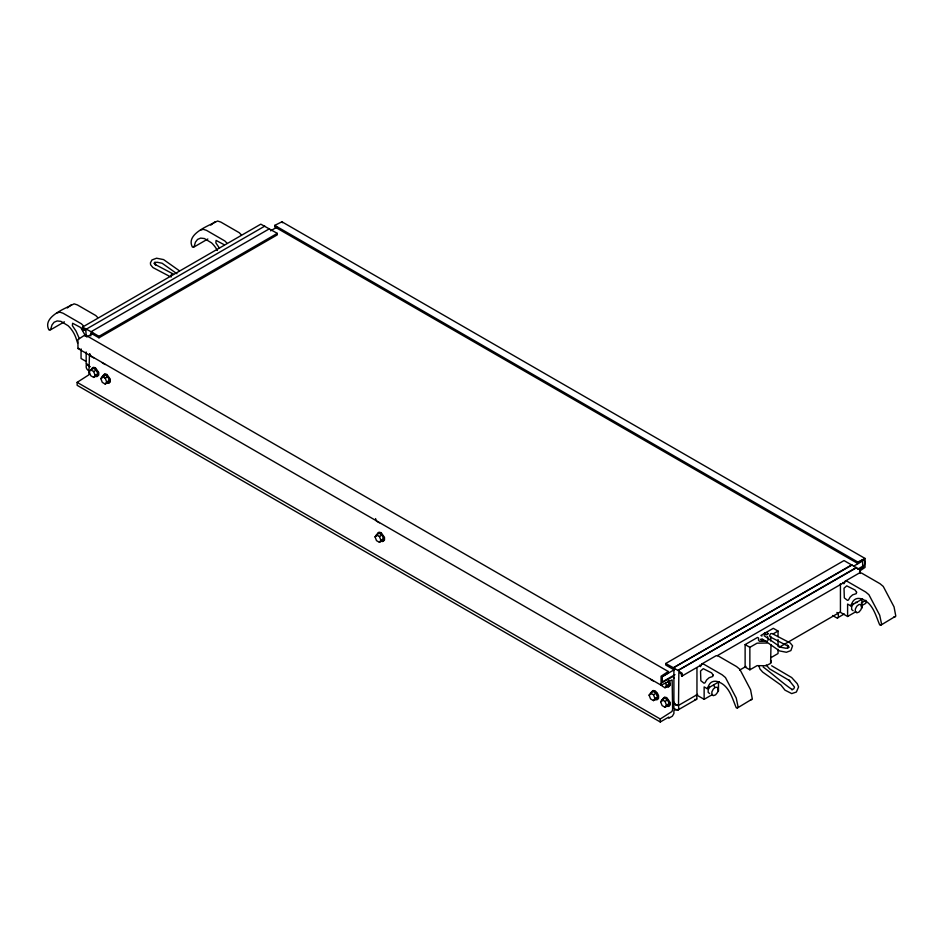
<?xml version="1.0" encoding="UTF-8"?>
<svg xmlns="http://www.w3.org/2000/svg" width="943" height="943" viewBox="0 0 943 943"><rect width="100%" height="100%" fill="white"/><g stroke="black" fill="none" stroke-linecap="round" stroke-linejoin="round"><path stroke-width="1.41" d="M90.787 335.908L90.787 333.079L98.98 337.806L277.301 234.854L277.301 233.381L260.81 224.163L82.501 327.103L82.678 330.392L85.542 329.107M762.109 640.497L762.427 639.177L760.329 639.507L763.076 639.484L779.519 650.918L786.415 652.273L790.882 650.599L792.58 645.825L790.234 642.985L772.034 633.531L770.549 633.72L769.512 635.865L770.36 636.996L788.195 646.273L787.169 645.047L788.56 646.733L787.853 648.077M85.589 329.673L85.365 330.486L84.764 330.144M82.996 330.58L83.538 328.694L85.837 330.015L86.167 336.286M709.643 686.893L708.181 689.757L708.181 692.386L709.643 693.553M853.12 604.062L851.647 606.915L851.647 609.555L853.12 610.722M696.96 667.88L696.96 695.18L704.138 699.317L704.138 686.893L707.144 688.626L709.124 684.795A18.495 10.679 60 0 1 717.081 681.459C729.234 684.901 732.098 698.079 736.259 707.804L737.355 707.993L752.325 698.952L750.569 689.734L739.795 669.259L736.542 666.56L718.106 655.904L716.197 655.668L701.851 663.943L700.413 666.654L699.588 665.228M840.437 583.611L840.437 612.349L847.604 616.486L847.604 604.062L850.61 605.795L852.602 601.964A18.495 10.679 60 0 1 860.558 598.628C872.711 602.07 875.564 615.249 879.736 624.973L880.833 625.162L895.803 616.109L894.047 606.891L883.261 586.428L880.019 583.717L861.572 573.073L859.674 572.825L845.329 581.112L843.891 583.811L843.066 582.397M90.764 369.868L89.302 371.943L90.764 375.727L93.687 377.412L96.351 375.868L97.813 373.782L96.351 370.01L93.428 368.312L90.764 369.868L93.687 371.554L95.149 375.326L93.687 377.412M100.83 378.603L102.292 376.516L104.956 374.972L107.879 376.658L109.341 380.442L107.879 382.516L105.215 384.072L102.292 382.375L100.83 378.603L102.598 377.577M103.494 377.059L104.956 374.972M105.215 384.072L106.689 381.986L109.341 380.442M375.043 536.862L376.505 534.787L379.169 533.231L382.104 534.929L383.565 538.701L382.104 540.787L379.44 542.331L376.505 540.634L375.043 536.862L376.823 535.836M379.44 542.331L380.901 540.245L383.565 538.701M649.102 695.156L650.564 693.07L653.228 691.514L656.163 693.211L657.625 696.983L656.163 699.069L653.499 700.614L650.564 698.928L649.102 695.156L650.882 694.119M653.499 700.614L654.961 698.527L657.625 696.983M661.126 683.545L662.104 686.056L665.027 687.742L666.489 685.667L669.153 684.111L668.174 681.6M669.153 684.111L667.691 686.198L665.027 687.742M660.63 701.804L662.104 699.73L664.768 698.174L667.691 699.871L669.153 703.643L667.691 705.729L665.027 707.274L662.104 705.576L660.63 701.804L662.41 700.779M665.027 707.274L666.489 705.187L669.153 703.643M770.584 640.957L770.879 636.501M771.009 644.576L770.584 663.436L765.987 665.746L757.088 665.64L749.862 669.813L745.123 667.078L745.123 644.588L757.524 637.433L758.561 638.022L758.514 640.214L759.469 641.299L767.413 641.193M737.355 707.993L738.027 706.578L736.224 698.009L725.45 677.545L722.197 674.834L703.749 664.19L701.851 663.943M880.833 625.162L881.505 623.747L879.689 615.178L868.916 594.715L865.674 592.004L847.227 581.36L845.329 581.112M97.671 317.496L95.773 315.54L77.326 304.895L74.084 303.846C65.798 308.408 41.916 316.565 48.918 329.909L50.674 329.39L51.971 324.981L54.093 322.235L57.146 320.95L60.894 321.363L68.096 325.712A18.495 10.679 60 0 1 76.053 338.231L77.644 343.134M241.149 234.666L239.251 232.709L220.803 222.065L217.55 221.016C209.275 225.566 185.394 233.734 192.396 247.078L194.14 246.547L195.449 242.139L197.57 239.404L200.623 238.107L204.372 238.532L211.574 242.881A18.495 10.679 60 0 1 217.373 250.473M173.488 274.401L172.451 273.588L170.966 275.273L171.084 277.124M82.501 327.103L91.094 331.724L269.415 228.772M91.094 331.724L98.98 336.333L277.301 233.381M264.794 226.108L86.485 329.06M91.518 368.925L92.803 367.617L94.878 368.041L98.237 372.803L98.237 375.326M92.025 368.619L93.31 367.322L95.384 367.746L98.756 372.509L98.756 375.031L96.952 376.622L94.878 376.21M103.046 375.573L104.331 374.277L106.406 374.701L109.765 379.463L109.765 381.986L108.48 383.282L106.406 382.858M103.553 375.279L104.838 373.982L106.913 374.406L110.284 379.169L110.284 381.691L108.999 382.988L106.913 382.563M377.259 533.832L378.544 532.536L380.618 532.96L383.99 537.722L383.99 540.245L382.705 541.541L380.618 541.117M377.778 533.538L379.051 532.241L381.137 532.665L384.496 537.427L384.496 539.95L383.212 541.247L381.137 540.822M651.318 692.127L653.122 690.524L655.196 690.948L657.271 692.928L658.556 695.71L658.556 698.233L657.271 699.529M662.846 698.775L664.131 697.478L666.218 697.903L669.577 702.665L669.577 705.187L668.292 706.484L666.218 706.059M663.365 698.48L664.65 697.183L666.725 697.608L670.084 702.37L670.084 704.892L668.811 706.189L666.725 705.765M67.318 307.96L71.444 304.672M210.796 225.118L214.91 221.829M860.322 573.462L860.063 569.784L844.02 560.578L665.699 663.518L665.699 665.004L673.903 669.73L673.903 708.782M93.687 371.554L96.351 370.01M95.149 375.326L97.813 373.782M102.292 376.516L105.215 378.214L107.879 376.658M376.505 534.787L379.44 536.473L382.104 534.929M650.564 693.07L653.499 694.755L656.163 693.211M662.104 699.73L665.027 701.415L667.691 699.871M50.026 330.121L64.372 321.846M193.492 247.29L207.837 239.003M673.903 678.312L673.408 676.791L672.359 676.838L662.021 682.614L662.021 676.779L668.269 672.996L668.269 671.51L85.141 334.848L77.951 339.574L77.951 348.497L661.067 685.16L672.135 679.903L672.618 709.513L671.97 711.505L660.265 719.014L77.149 382.351L77.149 385.322L660.265 721.984L668.776 717.069L668.776 718.248L672.359 716.185L673.903 713.521L673.903 710.562L675.954 709.384M858.755 569.23C866.523 569.242 867.371 552.881 857.859 563.525L274.731 226.874L274.731 225.389L281.933 221.794L865.049 558.456L865.049 567.391L859.521 571.152M86.697 337.005L93.039 333.351M270.57 230.846L276.912 227.192M77.149 382.351L88.854 374.842L89.502 354.203M665.699 663.518L673.467 667.762L851.788 564.81M673.467 667.762L851.906 565.081M668.269 671.51L661.067 676.225L661.067 685.16M274.731 225.389L857.859 562.052L865.049 558.456M674.964 669.318L662.292 676.638L662.292 681.966L674.964 674.646M853.769 566.095L862.645 560.967L862.645 566.295L857.564 569.218M673.585 668.021L678.088 670.426L856.397 567.474M678.088 670.426L856.515 567.733M673.903 702.276L674.669 704.256L678.512 705.399L678.842 672.394L681.141 673.715L681.695 676.225L700.79 665.204M717.352 655.644L844.728 582.102M745.123 644.588L749.862 647.322L757.088 643.161L767.013 643.02M773.236 633.837L778.046 631.056L778.046 636.678M707.144 688.626L719.096 681.73M850.61 605.795L862.574 598.899M678.512 705.399L697.62 694.366M739.654 670.108L746.019 666.43M779.13 647.311L840.272 612.007M861.277 602.966L865.851 600.326L865.851 603.296L860.994 606.101M677.487 710.244L696.688 699.164M837.36 617.948L844.256 613.964M770.832 657.707L778.046 653.534L778.046 649.326M704.138 699.317L712.507 694.484M847.604 616.486L855.973 611.653M789.161 647.169L786.132 648.301L780.71 647.24L764.089 635.676M200.564 230.116L203.205 229.302L206.458 230.34L224.894 240.995L226.803 242.952M57.099 312.946L59.739 312.133L62.981 313.182L81.428 323.826L83.326 325.783M77.951 348.497L79 348.462M855.36 602.306L857.328 602.483M894.082 616.687L895.178 616.875M750.604 699.529L751.701 699.706M95.384 375.915L97.471 376.328M666.725 686.245L668.811 686.669M666.218 686.539L668.292 686.964L670.084 685.361L670.084 682.838L668.811 680.056M652.603 690.818L654.69 691.243L658.049 696.005L658.049 698.527L656.764 699.824L654.69 699.411M89.715 366.697L86.332 363.892L86.167 366.803A2.9 1.674 60 0 0 88.218 370.351M90.009 366.709L86.167 363.42L86.167 351.998M172.451 273.588L154.569 264.17L155.831 265.101L154.44 263.415L155.147 262.071L154.086 263.274L156.903 262.213L162.102 263.227L176.907 273.718M169.787 276.44L152.907 267.553L150.621 264.783L150.42 262.849L151.964 259.95L156.562 258.217L163.587 259.596L179.335 270.747M224.222 244.744L216.088 240.418L215.864 242.858L219.471 248.221M836.889 612.431L838.221 613.386L838.386 616.486A2.9 1.674 60 0 1 836.335 617.665L832.586 615.508M778.046 631.056L773.307 628.321L760.907 635.476L761.944 636.077M678.206 670.685L682.19 673.337L682.402 676.119L681.695 676.225M93.687 357.892L90.764 356.195L89.785 353.684M102.292 362.855L105.215 364.54M379.44 522.799L376.505 521.114L375.526 518.603M650.564 679.396L653.499 681.094M85.825 361.275L81.051 358.517L81.051 348.851M673.962 708.523L676.461 709.973A2.9 1.674 60 0 0 678.512 708.782C679.467 707.391 677.793 703.337 676.072 705.305L673.903 702.346M771.657 665.782L791.66 677.534L797.271 683.699L798.591 686.928L796.364 692.044L791.719 693.6L784.977 690.146L780.981 685.09L762.698 672.111L759.952 669L758.832 665.805M696.453 694.649L696.96 698.138A2.9 1.674 60 0 1 694.908 699.317M763.135 666.996C773.095 674.316 782.336 682.944 792.368 689.71L791.696 689.604L793.7 688.932L794.525 687.117L788.926 680.115L789.762 680.74L769.641 668.917L766.164 664.98M767.602 636.596L768.121 640.214M281.933 221.794L282.417 222.725M668.292 680.351L669.577 683.133L669.577 685.655M665.51 683.145L666.489 685.667M665.027 701.415L666.489 705.187M653.499 694.755L654.961 698.527M379.44 536.473L380.901 540.245M105.215 378.214L106.689 381.986M713.863 685.313L714.641 687.341M79.353 338.62L76.006 331.052L72.387 325.689L72.623 323.249L80.744 327.575L84.634 334.388M770.926 660.277L771.009 662.846M861.949 599.925L861.949 608.2M857.859 562.052L857.859 563.525M778.046 639.484L778.046 646.509M749.862 647.322L749.862 669.813M718.483 682.756L718.483 691.042M660.265 719.014L660.265 721.984M98.98 336.333L98.98 337.806M85.141 334.848L85.141 336.333M713.108 675.047L712.79 676.485L709.183 677.687L706.637 679.938L704.999 682.826L704.044 683.203L700.838 680.716L700.543 671.051L703.254 668.681L711.623 672.878L713.108 675.047M856.586 592.204L856.268 593.654L852.649 594.844L850.115 597.108L848.476 599.984L847.509 600.373L844.315 597.874L844.02 588.22L846.731 585.851L855.101 590.047L856.586 592.204M718.33 689.463L717.552 692.386L715.572 694.85L713.332 695.686L711.871 694.519L711.871 691.879L713.332 689.027L715.572 687.27L717.552 687.447L718.33 689.463M861.796 606.632L861.018 609.555L859.049 612.007L856.81 612.844L855.336 611.677L855.336 609.048L856.81 606.184L859.049 604.439L861.018 604.616L861.796 606.632M768.227 633.613L766.942 634.78L764.632 634.427L764.49 633.048L766.706 632.553L768.227 633.613"/></g></svg>
